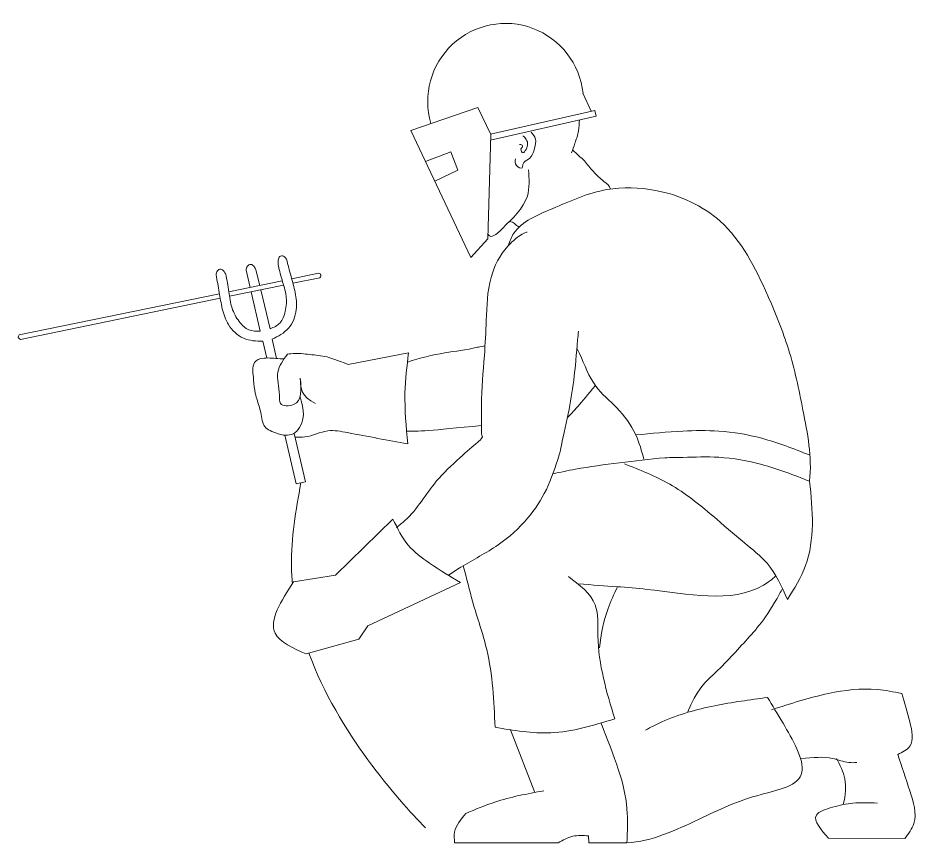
# Model space of a CAD drawing. Header units: millimetres. Extents: x -4334 to 3170, y -6252 to 3630.
# Drawn here: x 1986 to 3170, y -3849 to -2763 of the extents above; entities that cross this region are included whole.
import ezdxf

# ---------------------------------------------------------------- set-up
doc = ezdxf.new("R2010")
doc.units = ezdxf.units.MM
doc.linetypes.add('K5LT_THIN', pattern=[0])
doc.layers.get('0').update_dxf_attribs({"color": 250})

# ---------------------------------------------------------------- blocks, each defined once
blk = doc.blocks.new('U20')
at = {"color": 7, "linetype": 'K5LT_THIN', "lineweight": 18}
for p, q in [((10003.9, 1545.5), (10014.8, 1521.8)), ((9865.4, 1526.7), (9776.9, 1496.6)), ((9882.4, 1491), (9865.4, 1526.7)), ((9882.1, 1491.6), (10019.5, 1522.9)), ((10019.5, 1522.9), (10021.2, 1515.5)), ((9882.2, 1483.8), (10021.2, 1515.5)), ((9776.9, 1496.6), (9856, 1329.2)), ((9878.6, 1353.7), (9882.4, 1491)), ((9796.3, 1455.4), (9829.6, 1468.4)), ((9829.6, 1468.4), (9839, 1444)), ((9839, 1444), (9808.6, 1429.6)), ((9856, 1329.2), (9878.6, 1353.7)), ((9560, 1312.7), (9565.3, 1289.8)), ((9572.9, 1312.9), (9577.9, 1292.4)), ((9655.4, 1308.4), (9620.1, 1301.1)), ((9607.6, 1298.6), (9537.3, 1284.1)), ((9609.3, 1292.8), (9538.1, 1278.1)), ((9657.2, 1302.6), (9621.7, 1295.3)), ((9524.8, 1281.5), (9260.8, 1227.2)), ((9566.6, 1284), (9578.6, 1232.2)), ((9579.3, 1286.6), (9591.8, 1235.2)), ((9525.8, 1275.6), (9262.6, 1221.4)), ((9600.1, 1196.3), (9594.2, 1221.5)), ((9587.2, 1196.8), (9582, 1218.8)), ((9694.4, 1188.2), (9774, 1203.5)), ((9626, 1031.2), (9611.1, 1095)), ((9638.4, 1033.7), (9623.4, 1097.6)), ((9638.4, 1033.7), (9626, 1031.2)), ((9753.5, 984.7), (9677.9, 910.6)), ((9677.9, 910.6), (9622.3, 901.9)), ((9842.3, 901.3), (9720.3, 843.9)), ((9708.7, 826.7), (9720.3, 843.9)), ((9639, 807), (9708.7, 826.7)), ((9908.3, 707.1), (9940.5, 624.6)), ((9971.2, 558.1), (9834.7, 558.1)), ((10011.7, 558.1), (10011.2, 567.4)), ((10061.9, 558.1), (10011.7, 558.1)), ((10428.2, 563.9), (10327.3, 564.5))]:
    blk.add_line(p, q, dxfattribs=at)
blk.add_arc((9901.9, 1534.9), 102.6, 5.9055, 196.556, dxfattribs=at)
for points, knots in [([(9999.1, 1510.4), (9998.7, 1505.4), (9998.8, 1494.9), (9993.6, 1480.8), (9990.3, 1471.1), (9988.8, 1466.9)], [0, 0, 0, 0, 0.0736177, 0.1640685, 0.23516, 0.23516, 0.23516, 0.23516]), ([(9935.4, 1494.3), (9937.9, 1491.3), (9943.1, 1485.2), (9940, 1471.5), (9935.6, 1458.8), (9923.7, 1454.8), (9925, 1444.5), (9913.6, 1450.2), (9914.4, 1456), (9914.8, 1459)], [0, 0, 0, 0, 0.05762, 0.1200776, 0.2064748, 0.2611148, 0.2850691, 0.329179, 0.3746041, 0.3746041, 0.3746041, 0.3746041]), ([(9924.5, 1489.6), (9928, 1486.4), (9934.6, 1480.3), (9924.3, 1462.2), (9921.2, 1472.9), (9925.3, 1475.1), (9922.7, 1478.7), (9920.9, 1478.1), (9920.3, 1477.9)], [0, 0, 0, 0, 0.0717843, 0.1360836, 0.166367, 0.1785197, 0.1983901, 0.2072828, 0.2072828, 0.2072828, 0.2072828]), ([(9990.3, 1471.1), (9996.1, 1464.8), (10005.4, 1458.2), (10016.7, 1442.4), (10029.8, 1430.2), (10039.2, 1423.7), (10040.1, 1419.4)], [0, 0, 0, 0, 0.308893, 0.571781, 0.821428, 1, 1, 1, 1]), ([(9878.8, 1359.5), (9881.1, 1356.2), (9889, 1358.2), (9906.4, 1376.8), (9935.2, 1402.1), (9932.9, 1432.7), (9932, 1444.7)], [0, 0, 0, 0, 0.062895, 0.204138, 0.687481, 1, 1, 1, 1]), ([(10302.5, 1034.6), (10306, 1066.5), (10294.2, 1126.3), (10278.2, 1205.7), (10242.4, 1293.1), (10198.6, 1380.5), (10112.1, 1420.4), (10030.3, 1423.2), (9970, 1395.7), (9917.4, 1374.6), (9907.3, 1350.9), (9905.8, 1345)], [0, 0, 0, 0, 0.137267, 0.261176, 0.371557, 0.546915, 0.688107, 0.780497, 0.889236, 0.974614, 1, 1, 1, 1]), ([(9930.2, 1362.7), (9930.2, 1362.7), (9923.1, 1361.4), (9897.5, 1338.3), (9878, 1300.6), (9876.8, 1248.6), (9874.1, 1195.9), (9868.9, 1142.6), (9870.6, 1108.3), (9869.8, 1096.6), (9871.6, 1093)], [0, 0, 0, 0, 0.1023211, 0.1674646, 0.3175669, 0.5007614, 0.6545425, 0.8587955, 0.9811607, 1, 1, 1, 1]), ([(9594.2, 1221.5), (9602.2, 1225.5), (9618.3, 1233.7), (9627.9, 1259.2), (9625.2, 1282.9), (9619, 1304.8), (9615.1, 1319.4), (9613.1, 1327)], [0, 0, 0, 0, 0.1373756, 0.2769406, 0.3956628, 0.5106455, 0.6350776, 0.6350776, 0.6350776, 0.6350776]), ([(9613.1, 1327), (9611.8, 1330), (9607.6, 1332.1), (9602.9, 1330.2), (9601.8, 1324.5), (9602.2, 1321.4), (9602.3, 1320)], [0, 0, 0, 0, 0.0275658, 0.0539169, 0.0816464, 0.1042079, 0.1042079, 0.1042079, 0.1042079]), ([(9560, 1312.7), (9560.3, 1314.5), (9560.9, 1317.9), (9566.3, 1321.3), (9570.8, 1317.3), (9572.2, 1314.3), (9572.9, 1312.9)], [0, 0, 0, 0, 0.0275658, 0.0539169, 0.0816464, 0.1075502, 0.1075502, 0.1075502, 0.1075502]), ([(9591.8, 1235.2), (9596.5, 1237.3), (9606.5, 1241.8), (9612.7, 1259.4), (9614, 1279.1), (9606.8, 1300.1), (9603.1, 1314.8), (9602.3, 1320)], [0, 0, 0, 0, 0.078228, 0.1669267, 0.2734018, 0.3883844, 0.5128165, 0.5128165, 0.5128165, 0.5128165]), ([(9520.4, 1306.5), (9520.7, 1308.2), (9521.3, 1311.7), (9526.7, 1315.1), (9530.9, 1311.2), (9532.5, 1308.5), (9533.2, 1307.3)], [0, 0, 0, 0, 0.0275658, 0.0539169, 0.0816464, 0.1042079, 0.1042079, 0.1042079, 0.1042079]), ([(9582.2, 1218.8), (9573.2, 1219.1), (9555.2, 1219.7), (9535.6, 1238.8), (9528.1, 1261.4), (9524.5, 1283.8), (9521.8, 1298.7), (9520.4, 1306.5)], [0, 0, 0, 0, 0.1373756, 0.2769406, 0.3956628, 0.5106455, 0.6350776, 0.6350776, 0.6350776, 0.6350776]), ([(9578.6, 1232.2), (9573.4, 1232.2), (9562.4, 1232), (9549.4, 1245.4), (9539.9, 1262.7), (9537.5, 1284.8), (9534.7, 1299.6), (9533.2, 1307.3)], [0, 0, 0, 0, 0.078228, 0.1669267, 0.2734018, 0.3883844, 0.5128165, 0.5128165, 0.5128165, 0.5128165]), ([(9655.4, 1308.4), (9656.8, 1307.8), (9659.6, 1306.6), (9658.1, 1304), (9657.2, 1302.6)], [0, 0, 0, 0, 0.01966011, 0.0401785, 0.0401785, 0.0401785, 0.0401785]), ([(9260.8, 1227.2), (9260.1, 1226.2), (9258.4, 1223.8), (9261.1, 1222.3), (9262.6, 1221.4)], [0, 0, 0, 0, 0.01697152, 0.03956476, 0.03956476, 0.03956476, 0.03956476]), ([(9972.4, 1069.2), (9973.8, 1073.2), (9976.4, 1087.1), (9985.1, 1123.3), (9992.5, 1169.4), (9995.7, 1206.5), (9997.5, 1228.3), (9997.8, 1232.1)], [0, 0, 0, 0, 0.041296, 0.335557, 0.606939, 0.93136, 1, 1, 1, 1]), ([(9772.6, 1191.5), (9789.3, 1196.7), (9819.1, 1204.3), (9851.2, 1207.5), (9868.3, 1211.7), (9874.8, 1212.8)], [0, 0, 0, 0, 0.517449, 0.954226, 1, 1, 1, 1]), ([(10084.2, 1063.4), (10081.2, 1074.3), (10074.3, 1099.4), (10050.7, 1131.5), (10015.9, 1159.4), (10005.1, 1190.5), (9997.1, 1207.5), (9995.9, 1209.9)], [0, 0, 0, 0, 0.19555, 0.447273, 0.67521, 0.954121, 1, 1, 1, 1]), ([(9611.1, 1095), (9610.5, 1095.1), (9599.8, 1097.6), (9587.7, 1101.7), (9580.8, 1111.5), (9579.7, 1128.7), (9571.6, 1147.6), (9569.9, 1168.8), (9567, 1192.9), (9583.6, 1197.8), (9599.1, 1196.3), (9608.2, 1195.7), (9610, 1195.6)], [0, 0, 0, 0, 0.008346, 0.166641, 0.259759, 0.437974, 0.569564, 0.660674, 0.777672, 0.86931, 0.97488, 1, 1, 1, 1]), ([(9614.3, 1201.8), (9608.8, 1194.1), (9596.9, 1177.6), (9605.2, 1155.6), (9602.6, 1132.8), (9634.8, 1133.5), (9632.8, 1155.4), (9631.4, 1170.2)], [0, 0, 0, 0, 0.1401459, 0.3001269, 0.3586199, 0.4497611, 0.6382278, 0.6382278, 0.6382278, 0.6382278]), ([(9614.3, 1201.8), (9614.3, 1201.8), (9625.1, 1203.9), (9644.2, 1201.1), (9665.7, 1199.5), (9679, 1194.2), (9694.4, 1188.2)], [0, 0, 0, 0, 0.1523079, 0.4408841, 0.7438754, 1, 1, 1, 1]), ([(9774, 1203.5), (9771.9, 1186), (9767.1, 1146.2), (9770.9, 1106.3), (9772.9, 1083.9)], [0, 0, 0, 0, 0.2774631, 0.6307112, 0.6307112, 0.6307112, 0.6307112]), ([(9651.5, 1136.9), (9632.2, 1145.2), (9631.4, 1170.2), (9631.4, 1170.2), (9631.4, 1170.2)], [0, 0, 0, 0, 0.568721, 1, 1, 1, 1]), ([(9611.1, 1095), (9620.4, 1095.3), (9626.9, 1099.5), (9638, 1117.6), (9635.2, 1130.9), (9631, 1145.5)], [0, 0, 0, 0, 0.206428, 0.433522, 1, 1, 1, 1]), ([(9772.9, 1083.9), (9746.8, 1088.6), (9712.2, 1094.8), (9665.3, 1104.1), (9644.2, 1092.1), (9628.8, 1092.3), (9624.5, 1092.7)], [0, 0, 0, 0, 0.534567, 0.709644, 0.918095, 1, 1, 1, 1]), ([(9757.9, 973.4), (9761.7, 976.4), (9783.8, 993.6), (9803.6, 1030.7), (9839.3, 1063.3), (9863, 1084.8), (9869.3, 1088.9), (9871.6, 1093)], [0, 0, 0, 0, 0.080779, 0.461521, 0.713849, 0.912153, 1, 1, 1, 1]), ([(10302.5, 1069.1), (10281.7, 1077.2), (10243.1, 1092.3), (10186.3, 1101.9), (10130.5, 1101), (10094.2, 1097.5), (10073.5, 1095.5)], [0, 0, 0, 0, 0.350894, 0.653124, 0.901577, 1.229975, 1.229975, 1.229975, 1.229975]), ([(9972.4, 1069.2), (9967.5, 1053), (9956.6, 1021.1), (9930.2, 982.1), (9892.1, 947.7), (9853.2, 928.3), (9832, 914.4), (9826.7, 910.7)], [0, 0, 0, 0, 0.1902606, 0.3900832, 0.6368274, 0.9090955, 1, 1, 1, 1]), ([(10302.5, 1034.6), (10281.7, 1042.6), (10243.1, 1057.7), (10186.3, 1067.6), (10143.4, 1066.1), (10119.7, 1065.6), (10111.7, 1065.5)], [0, 0, 0, 0, 0.350894, 0.653124, 0.901577, 1.027941, 1.027941, 1.027941, 1.027941]), ([(9964.1, 1044.2), (9974.1, 1046.5), (10020.9, 1055.9), (10071.6, 1061.2), (10111.7, 1065.5)], [0, 0, 0, 0, 0.211466, 1, 1, 1, 1]), ([(10058.6, 1057.4), (10079, 1049.4), (10121.3, 1032.8), (10171.5, 992.6), (10212.3, 956), (10252.6, 925.2), (10265.8, 895.8), (10273.3, 878.8)], [0, 0, 0, 0, 0.344078, 0.714213, 1.003355, 1.214311, 1.501988, 1.501988, 1.501988, 1.501988]), ([(9632.2, 1032.4), (9625.7, 996.2), (9617.7, 952.1), (9620.3, 907.8), (9621.1, 900)], [0, 0, 0, 0, 0.824279, 1, 1, 1, 1]), ([(10302.5, 1034.6), (10304.5, 1015.5), (10308.4, 978.4), (10301.1, 923.2), (10282.4, 893.3), (10273.3, 878.8)], [0, 0, 0, 0, 0.3033585, 0.589206, 0.8555995, 0.8555995, 0.8555995, 0.8555995]), ([(9753.5, 984.7), (9759.4, 972.5), (9770.6, 949.1), (9804.6, 923.7), (9828.7, 909.4), (9842.3, 901.3)], [0, 0, 0, 0, 0.210238, 0.4034923, 0.6549028, 0.6549028, 0.6549028, 0.6549028]), ([(9888, 710.5), (9886.5, 745), (9884, 801.1), (9858.7, 870.9), (9850.7, 906.3), (9846, 923.2)], [0, 0, 0, 0, 0.4727761, 0.7703124, 1, 1, 1, 1]), ([(9622.3, 901.9), (9606, 876.6), (9578.6, 834.1), (9621.6, 814.8), (9639, 807)], [0, 0, 0, 0, 0.3775649, 0.6353151, 0.6353151, 0.6353151, 0.6353151]), ([(10045.7, 721.5), (10035, 757), (10020.4, 805.4), (10025.9, 878), (9999.4, 897.8), (9984.6, 908.9)], [0, 0, 0, 0, 0.589284, 0.802017, 1.072985, 1.072985, 1.072985, 1.072985]), ([(9997.1, 899.6), (10037.4, 896.1), (10112.3, 892.8), (10207.8, 871.1), (10252.9, 905.2), (10258.2, 909.8)], [0, 0, 0, 0, 0.3022586, 0.9155229, 1, 1, 1, 1]), ([(10048.9, 894.3), (10044.7, 885.9), (10032, 857.2), (10027.8, 832.7), (10025.6, 815.1)], [0, 0, 0, 0, 0.341172, 1, 1, 1, 1]), ([(10141.8, 730.1), (10153.8, 759.7), (10182, 784.5), (10218, 824), (10245.8, 854.3), (10265.5, 890.7), (10266.8, 893.1)], [0, 0, 0, 0, 0.201568, 0.598604, 0.974254, 1, 1, 1, 1]), ([(10252.5, 733.5), (10277.2, 741.5), (10322.3, 756.1), (10381.4, 763.6), (10413.2, 757.1), (10423.9, 754.9)], [0, 0, 0, 0, 0.4105049, 0.750043, 0.9215584, 0.9215584, 0.9215584, 0.9215584]), ([(10061.9, 558.5), (10093.8, 559.5), (10159.7, 591), (10225.5, 621.9), (10313.3, 637.3), (10270.1, 711.8), (10253.5, 739.2), (10247.1, 749.6)], [0, 0, 0, 0, 0.266683, 0.526182, 0.71987, 0.892962, 1, 1, 1, 1]), ([(10247.1, 749.6), (10223.8, 746.6), (10176.5, 740.4), (10122.1, 725.4), (10093.5, 710.5), (10086.4, 706.8)], [0, 0, 0, 0, 0.3708679, 0.7543354, 0.8803887, 0.8803887, 0.8803887, 0.8803887]), ([(10423.9, 754.9), (10427.6, 743.1), (10434.2, 721.6), (10441.8, 685.6), (10424.9, 677.7), (10418.6, 674.7)], [0, 0, 0, 0, 0.2049163, 0.3737768, 0.475385, 0.475385, 0.475385, 0.475385]), ([(10045.7, 721.5), (10017.7, 713), (9965.8, 697.2), (9912.6, 706.3), (9888, 710.5)], [0, 0, 0, 0, 0.4541563, 0.8420155, 0.8420155, 0.8420155, 0.8420155]), ([(10027.7, 716.1), (10045.5, 670.6), (10064.7, 623.6), (10062.5, 573.2), (10061.9, 558.1)], [0, 0, 0, 0, 0.699866, 1, 1, 1, 1]), ([(10290.7, 669.1), (10308, 670.7), (10328.1, 672.9), (10350.4, 663.3), (10361.4, 663.9), (10365, 664)], [0, 0, 0, 0, 0.1973804, 0.3136327, 0.3700297, 0.3700297, 0.3700297, 0.3700297]), ([(10346.8, 608.7), (10350, 621.5), (10352, 642.1), (10342.6, 660.6), (10338.2, 669.4)], [0, 0, 0, 0, 0.1688605, 0.3204579, 0.3204579, 0.3204579, 0.3204579]), ([(10418.6, 674.7), (10423.9, 659.1), (10433.6, 630.2), (10446.7, 588.8), (10433, 570.3), (10428.2, 563.9)], [0, 0, 0, 0, 0.2670448, 0.4939493, 0.6158645, 0.6158645, 0.6158645, 0.6158645]), ([(9952.1, 626.8), (9930.3, 622.8), (9895.1, 616.3), (9862.2, 602.4), (9849.6, 597.1)], [0, 0, 0, 0, 0.3483795, 0.5633216, 0.5633216, 0.5633216, 0.5633216]), ([(10327.3, 564.5), (10317.3, 575.9), (10300.3, 595.2), (10335.5, 606.4), (10360.6, 611.9), (10380.8, 611), (10391.8, 610.6)], [0, 0, 0, 0, 0.1787303, 0.3047837, 0.4485548, 0.6177397, 0.6177397, 0.6177397, 0.6177397]), ([(9849.6, 597.1), (9843, 589.3), (9833.1, 577.7), (9834.3, 562.9), (9834.7, 558.1)], [0, 0, 0, 0, 0.1520693, 0.2269635, 0.2269635, 0.2269635, 0.2269635]), ([(10011.2, 567.4), (10004.1, 567.9), (9989.8, 568.9), (9977.4, 561.7), (9971.2, 558.1)], [0, 0, 0, 0, 0.1095952, 0.2210298, 0.2210298, 0.2210298, 0.2210298])]:
    blk.add_open_spline(points, degree=3, knots=knots, dxfattribs=at)
for points in [[(9919.6, 1369.1), (9914.6, 1372.3), (9913.7, 1376), (9906.4, 1376.8)], [(10020.2, 1160.5), (10000.4, 1136.4), (9990.6, 1125.5), (9983.5, 1118.3)], [(9870.2, 1108.1), (9802.7, 1100.8), (9785.1, 1100.1), (9771.4, 1100.5)], [(9642.8, 808.1), (9681.6, 702.1), (9759.6, 616.3), (9796.3, 578)]]:
    blk.add_open_spline(points, degree=3, dxfattribs=at)

msp = doc.modelspace()

# ---------------------------------------------------------------- block references
at = {"color": 7}
msp.add_blockref('U20', (-7273.8, -4407.4), dxfattribs=at)

doc.saveas('drawing.dxf')
